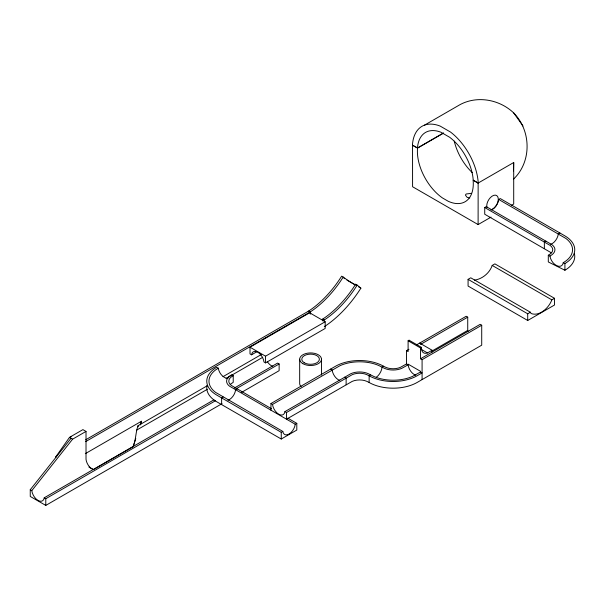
<?xml version="1.0" encoding="UTF-8"?>
<svg xmlns="http://www.w3.org/2000/svg" width="605" height="605" viewBox="0 0 605 605"><rect width="100%" height="100%" fill="white"/><g stroke="black" fill="none" stroke-linecap="round" stroke-linejoin="round"><path stroke-width="0.91" d="M478.109 224.576L478.147 181.659A46.638 26.922 60 0 0 450.528 132.064L440.16 126.082A46.638 26.922 60 0 0 412.549 143.786L412.58 186.741L478.109 224.576L491.056 217.104M513.509 170.912L513.705 162.526L478.109 183.081L473.14 180.214A39.522 22.816 60 0 1 448.245 201.284L442.444 197.933A39.522 22.816 60 0 1 417.548 148.112L412.58 145.245L417.548 147.96L443.435 133.009M207.5 385.612L138.023 425.723C135.558 432.492 135.981 440.009 133.085 446.717L93.397 469.631L90.758 468.066A8.886 5.127 60 0 1 86.016 459.339L86.016 431.418L82.908 429.626L69.499 437.37L55.516 457.214L56.613 456.578M554.513 298.31L551.836 299.853C549.083 307.582 539.645 316.778 531.061 313.503L530.396 312.233L470.758 277.801L468.081 279.351L468.081 286.052L527.711 320.484L554.513 305.011L554.513 298.31L494.882 263.878L492.198 265.429C489.657 272.984 482.306 279.087 474.396 280.138M133.085 446.717L135.77 438.595M140.398 424.559L141.494 421.231L85.305 453.674M140.655 424.445L141.494 421.231L140.254 424.96M343.216 277.06L340.751 280.833A79.263 45.761 -60 0 1 312.974 310.078L309.79 312.256L308.24 311.363L311.424 309.185A79.263 45.761 -60 0 0 339.193 279.941L341.659 276.167L343.216 277.06A8.878 0.696 33.2 0 0 355.256 284.743M355.642 284.237L353.176 288.01A79.263 45.761 -60 0 1 325.407 317.254L322.223 319.432L323.773 320.332L326.957 318.154A79.263 45.761 -60 0 0 354.734 288.91L357.2 285.137L355.642 284.237A8.878 0.696 33.2 0 1 355.952 285.015M70.067 437.944L71.14 436.417M222.02 403.664L45.783 505.409L30.25 496.44L30.25 489.74L71.05 438.27M213.943 399.829L44.233 497.809A8.886 5.127 60 0 1 38.017 500.418A8.886 5.127 60 0 1 31.8 490.632L72.608 439.162L86.016 431.418M513.411 179.239C531.939 161.785 531.273 130.665 513.637 112.87C499.586 99.553 477.504 95.348 460.171 104.559L424.574 125.106M227.987 378.412A8.886 5.483 56.3 0 1 218.276 368.158L215.456 370.033A31.899 18.415 0 0 0 215.577 392.38L282.815 431.425A8.886 5.127 -60 0 0 289.031 434.035A8.886 5.127 -60 0 0 295.24 424.249L296.798 423.356L296.798 430.057L281.257 439.026L216.764 401.788A34.099 19.685 0 0 1 207.046 385.362M295.24 424.249L229.545 386.187A14.286 8.243 0 0 1 229.492 376.181L231.556 374.805L233.22 375.637L231.246 376.953A12.077 6.973 0 0 0 231.291 385.415L271.471 408.73M574.447 253.798A34.099 19.685 0 0 1 564.911 270.253L548.304 261.95L548.304 255.249L550.278 253.934A12.077 6.973 0 0 0 550.232 245.471L484.726 207.53L484.726 214.23L550.232 252.172A12.077 6.973 0 0 1 551.11 252.928M370.585 374.835L369.141 375.796L369.141 382.496A34.099 19.685 0 0 0 417.223 382.413L481.716 345.168L481.716 325.24L480.166 324.34L420.528 358.773L420.528 347.951L408.103 340.774L408.103 351.596L406.545 350.696L406.545 363.93L400.465 367.318A12.077 6.973 0 0 1 385.808 367.348L383.532 366.207A34.099 19.685 0 0 0 335.457 366.29L270.957 403.527L270.957 410.228M383.532 366.207L382.095 367.167A8.886 4.749 -63.4 0 1 376.34 377.195M548.304 255.249L549.968 256.081L552.032 254.705A14.286 8.243 0 0 0 551.979 244.7L486.276 206.63L484.726 207.53M549.968 256.081A8.886 5.483 56.3 0 0 556.608 265.603A8.886 5.483 56.3 0 0 563.247 262.721L566.068 260.846A31.899 18.415 0 0 0 565.947 238.499L498.709 199.461A8.886 5.127 -60 0 1 491.018 209.89A8.175 4.719 -60 0 0 498.27 199.839A8.175 4.719 -60 0 0 492.009 196.224A8.175 4.719 -60 0 0 486.927 207.53M417.548 148.112L443.442 133.168M498.709 199.461L500.267 198.561L564.76 235.799A34.099 19.685 0 0 1 564.911 263.553L564.911 270.253M85.751 439.752L308.769 311L310.32 311.893A8.886 5.127 60 0 0 310.713 313.776M85.676 441.597L310.32 311.893M250.009 347.209L309.639 312.785L325.18 321.754L325.18 328.454L265.542 362.887L263.992 361.987A8.886 5.127 60 0 0 257.775 352.201A8.886 5.127 60 0 0 251.559 354.81L250.009 353.91L250.009 347.209L265.542 356.186L325.18 321.754M251.559 354.81L257.276 351.505M511.278 205.428L513.705 204.029L513.705 162.526M223.033 376.643L261.451 354.462M322.684 320.9L324.303 319.969L322.752 319.069M136.564 430.155L207.364 389.272M226.088 378.465L262.706 357.321M234.339 388.055L277.582 363.091L279.132 363.991L279.132 370.683L241.607 392.358M44.233 497.809L45.783 498.709L215.493 400.729M235.889 388.955L279.132 363.991M223.177 397.001L221.627 397.893L221.627 404.594M237.16 388.924L235.61 389.824A8.886 5.127 -60 0 1 227.919 400.253M545.914 241.062L544.364 241.962L544.364 248.663M559.897 232.993L558.347 233.885A8.886 5.127 -60 0 1 550.648 244.322M272.515 404.427L340.139 365.609A31.899 18.415 0 0 1 378.843 365.541L384.477 368.354A14.286 8.243 0 0 0 401.811 368.324L408.103 364.83L408.103 364.142L420.528 371.319L420.528 372.007L412.542 376.393A31.899 18.415 0 0 1 373.829 376.461L368.203 373.64A14.286 8.243 0 0 0 350.87 373.671L284.94 411.604A8.886 5.127 60 0 1 278.731 414.213A8.886 5.127 60 0 1 272.515 404.427L270.957 403.527M408.103 340.774L409.078 340.214L421.511 347.391L421.511 348.238A10.103 5.831 -60 0 0 427.463 352.934L432.106 350.25L432.106 352.087M284.94 411.604L286.498 412.504L352.208 374.684A12.077 6.973 0 0 1 366.872 374.654L369.141 375.796A34.099 19.685 0 0 0 417.223 375.713L422.086 372.899L420.528 372.007M406.545 350.696L408.995 349.282M416.58 344.865L466.183 316.271L467.733 317.164L467.733 330.398A8.886 5.127 60 0 0 467.96 331.646M420.49 344.442L467.733 317.164M420.528 347.951L421.511 347.391M218.276 368.158L216.613 367.326A34.099 19.685 0 0 0 216.764 395.088L281.257 432.325L282.815 431.425M431.788 351.15L467.733 330.398M420.528 358.773L422.086 359.673L481.716 325.24M468.081 279.351L527.711 313.783L530.396 312.233M471.461 193.328L466.1 194.008L465.427 195.12L467.173 197.389L469.79 197.948M563.247 262.721L564.911 263.553M369.141 382.496L366.872 381.354A12.077 6.973 0 0 0 352.208 381.384L286.498 419.197L286.498 412.504M492.198 265.429L551.836 299.853M346.967 280.138L355.15 284.857M358.417 286.747L360.875 288.161A87.438 50.48 -60 0 1 324.303 326.67M419.673 343.073L432.106 350.25M421.246 349.342L427.463 352.934M406.545 363.93L408.103 364.83A8.886 5.127 60 0 0 415.794 375.266M330.595 369.103L332.145 369.995A8.886 5.127 60 0 0 339.836 380.432M344.578 377.172L346.128 378.072L346.128 384.772M287.814 418.168L296.798 423.356M69.499 437.37L72.608 439.162M88.905 467.037L93.397 469.631M30.25 489.74L31.8 490.632M478.109 183.081L473.148 180.056L473.163 179.382A39.552 22.831 60 0 0 449.742 137.32L440.954 132.245A39.552 22.831 60 0 0 417.533 147.265L417.548 147.96M357.2 285.137L360.875 288.161M343.496 277.68L344.721 278.693M523.007 125.999L513.637 112.87M138.023 425.723L138.205 426.827M527.711 313.783L527.711 320.484M422.086 359.673L422.086 379.6M409.078 340.214L409.078 341.061M321.497 359.219L321.497 375.085M299.672 359.219L299.672 383.487A10.913 6.3 0 0 0 301.139 386.64M281.257 432.325L281.257 439.026M265.542 356.186L265.542 362.887M233.22 375.637L233.22 382.337L231.246 383.653A12.077 6.973 0 0 0 230.384 384.409M45.783 498.709L45.783 505.409M310.32 314.055A8.878 4.628 55.6 0 1 309.798 312.263M272.847 366.35A8.886 5.127 60 0 1 267.259 361.563M472.316 172.675A39.522 22.816 60 0 1 454.249 141.109M302.871 363.673A10.913 6.3 0 0 0 321.126 360.852A10.913 6.3 0 0 0 307.763 353.138A10.913 6.3 0 0 0 302.871 363.673M304.368 362.811A8.788 5.074 0 0 0 319.077 360.535A8.788 5.074 0 0 0 308.308 354.318A8.788 5.074 0 0 0 304.368 362.811"/></g></svg>
